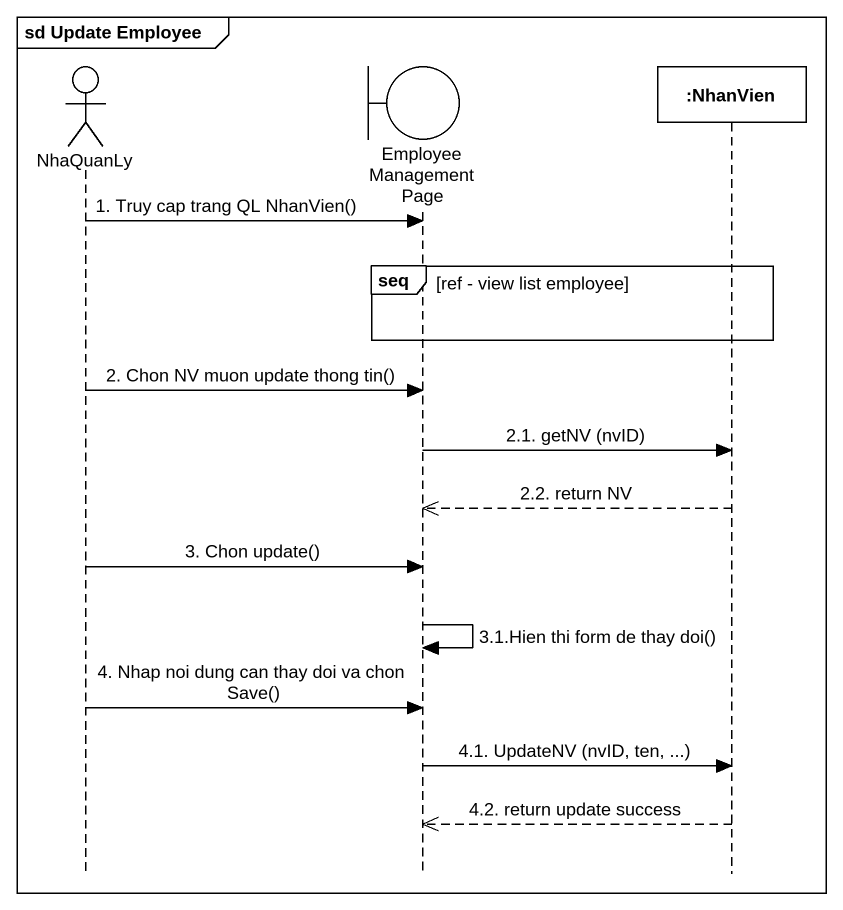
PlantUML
@startuml
mainframe sd Update Employee
hide footbox
actor NhaQuanLy
boundary "Employee Management Page" as Employee_Management_Page
participant ":NhanVien" as NhanVien

NhaQuanLy -> Employee_Management_Page : 1. Truy cap trang QL NhanVien()
group seq [ref - view list employee]
end
NhaQuanLy -> Employee_Management_Page : 2. Chon NV muon update thong tin()
Employee_Management_Page -> NhanVien : 2.1. getNV (nvID)
NhanVien -->> Employee_Management_Page : 2.2. return NV
NhaQuanLy -> Employee_Management_Page : 3. Chon update()
Employee_Management_Page -> Employee_Management_Page : 3.1.Hien thi form de thay doi()
NhaQuanLy -> Employee_Management_Page : 4. Nhap noi dung can thay doi va chon Save()
Employee_Management_Page -> NhanVien : 4.1. UpdateNV (nvID, ten, ...)
NhanVien -->> Employee_Management_Page : 4.2. return update success
@enduml
